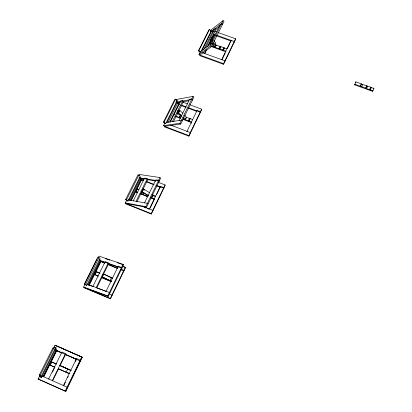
<?xml version="1.0" encoding="UTF-8"?>
<svg xmlns="http://www.w3.org/2000/svg" width="412" height="412" viewBox="0 0 412 412"><rect width="100%" height="100%" fill="white"/><g stroke="black" fill="none" stroke-linecap="round" stroke-linejoin="round"><path stroke-width="0.62" d="M200.356 51.629L198.975 54.399L199.918 55.064L199.944 55.713L223.567 64.293L223.577 63.649L235.576 38.774L218.185 32.569M224.916 61.496L224.926 60.852L202.364 52.679M234.232 42.173L234.258 41.504L216.846 35.278M235.576 38.774L235.551 39.444L223.567 64.293M354.681 84.882L354.902 84.264L365.681 88.122L365.954 88.513L372.937 90.712L372.69 91.32L354.681 84.882L355.865 81.88L361.329 83.827L360.423 86.489M355.644 82.498L355.865 81.88M372.69 91.32L373.88 88.307L371.021 87.509L370.074 89.909M369.626 89.533L370.573 87.128L361.381 84.1M370.388 89.801L371.336 87.401M365.681 88.122L366.634 85.722M365.954 88.513L366.901 86.113M366.67 88.472L367.622 86.072M360.371 86.221L361.329 83.827M361.726 86.705L362.684 84.311M373.632 88.92L373.88 88.307M81.777 356.874L65.256 391.112L65.827 391.4L82.282 357.286L54.987 345.184L53.102 348.964M125.351 267.27L125.516 267.625L110.468 298.824L110.277 298.52L125.351 267.27L122.415 266.059M126.613 200.18L125.258 202.895L126.124 203.971L151.348 214.055L151.23 213.617L165.073 184.931L158.532 182.367M164.836 123.1L163.585 125.603L164.434 126.299L164.522 126.86L188.917 136.145L188.871 135.594L201.617 109.17L189.834 104.766M151.348 214.055L165.16 185.41L165.073 184.931M188.917 136.145L201.643 109.757L201.617 109.17M65.4 382.233L63.731 385.683L63.438 385.529L76.565 358.45L80.752 360.454M67.63 377.634L68.186 376.48M75.432 361.53L76.55 359.228M149.365 208.951L160.361 186.255L163.78 187.604L163.873 188.078M221.692 59.678L231.055 40.355L227.46 48.405M150.03 208.261L154.423 199.197M156.617 194.665L160.186 187.3M191.142 123.389L191.688 122.261M221.96 59.755L225.261 52.947M123.039 264.375L123.512 264.854L108.253 296.388L107.748 295.955L123.039 264.375L99.024 256.11L98.159 257.84M192.687 119.542L190.19 118.599L188.763 121.174L188.238 120.804L189.443 118.321L185.967 117.245M226.955 48.817L224.54 47.947L223.191 50.367L222.701 49.986L223.819 47.689L215.167 44.815M71.024 370.403L67.748 368.936L66.183 372.154L69.463 373.627M151.23 213.617L125.969 203.518L146.471 207.324L160.639 178.205L159.969 177.546L139.426 174.477L138.901 175.538M188.763 121.174L190.19 118.599M223.191 50.367L224.54 47.947M106.167 291.109L118.296 266.162L122.091 267.79M150.885 197.559L151.724 197.848L153.037 195.149L152.116 194.49M142.3 192.224L141.687 194.057L147.316 196.318L147.841 195.242M183.021 118.028L184.756 119.727L185.482 118.239M212.525 43.775L214.044 47.107L218.952 48.637L219.308 49.043L220.425 46.752M144.55 202.833L155.793 179.823L158.651 180.26L159.32 180.914M184.756 119.727L185.338 119.712L186.548 117.229M219.308 49.043L219.89 48.971L221.012 46.68M146.471 207.324L145.776 206.69L159.969 177.546M111.554 281.314L110.066 280.541L111.503 277.595L103.597 274.026L112.615 278.394M58.545 368.74L52.643 380.76L52.334 380.595L65.57 353.645L61.918 352.049L48.642 378.958L48.961 379.128M59.951 365.877L65.853 353.857M163.585 125.603L179.869 123.317L193.073 96.398L193.903 97.134L180.724 124.033L164.434 126.299L188.871 135.594M146.883 195.973L147.414 194.891M218.952 48.637L220.075 46.34M141.769 191.492L142.835 189.324L143.237 189.216L142.171 191.389L141.769 191.492L142.3 191.467L143.366 189.299L142.835 189.324M215.162 42.709L215.677 44.893L214.549 47.184L214.029 45.006L215.162 42.709L214.168 40.5M136.789 201.932L148.001 179.184M148.222 195.891L141.764 191.843L142.3 191.704L143.633 188.995L149.762 192.847M181.465 115.901L180.492 117.884L179.318 117.636L180.137 115.401M141.687 194.057L142.485 192.45M179.318 117.636L180.533 115.159M96.243 287.483L108.418 262.743L105.153 261.61L92.963 286.288M102.145 276.601L102.609 275.659M102.274 276.473L103.433 274.114M108.912 263.222L96.763 287.926L106.389 291.444M111.189 281.334L102.15 276.967L103.767 273.851M179.102 120.561L189.551 99.318L191.843 98.901L192.672 99.637M142.882 194.382L143.675 192.77M215.203 47.287L216.326 44.996M172.376 121.54L182.768 100.538L180.549 100.94L170.166 121.859M133.308 200.798L144.54 178.108L147.326 178.53L136.089 201.303M177.315 112.157L178.396 110.143L179.024 110.679L178.035 112.677L177.315 112.157L178.035 112.677M177.407 112.141L178.396 110.143M198.975 54.399L210.547 45.938L223.077 20.6L224.025 21.295L211.516 46.628L199.918 55.064L223.577 63.649M177.85 112.605L178.839 110.601L179.472 110.581L178.571 112.672L177.85 112.605L178.571 112.672M173.498 121.679L183.314 101.826M178.484 112.579L179.472 110.581M181.285 116.333L177.819 112.945L178.659 112.914L179.895 110.411L182.918 113.388M52.345 372.268L54.595 367.695M41.555 377.392L56.166 348.001L55.569 347.553L54.348 347.022L39.66 376.506L41.555 377.392L39.66 376.506M205.537 47.813L215.177 28.407L216.115 29.087L207.334 46.777M129.873 200.675L141.074 178.123M100.785 260.405L88.601 284.944L88.07 284.501L100.281 259.921L99.204 259.55M43.445 376.676L56.748 349.876M88.848 285.202L100.734 261.254M131.001 200.273L141.62 178.885M169.832 122.04L178.983 103.597L177.345 102.985M212.34 37.652L214.019 34.268L214.029 34.943L211.634 39.773L210.867 39.66L211.742 37.713L212.551 37.925L211.742 37.713M56.763 350.663L43.77 376.846L43.121 376.506L56.449 349.659L55.409 349.206M89.08 285.526L101.223 261.048M131.165 200.701L141.46 179.946M170.197 122.034L179.05 104.19M54.868 367.272L49.955 365.053L51.541 361.865L56.392 363.997M98.005 276.148L94.837 274.572L96.284 271.652L99.719 273.084M137.284 192.579L136.104 192.11L135.965 191.642L137.299 188.959L138.957 189.618M173.802 115.36L174.539 113.877M204.507 53.452L205.902 50.635M208.142 46.118L211.222 39.913M211.634 39.773L212.51 37.832M51.057 363.652L51.85 362.06L51.541 361.865M95.054 274.912L96.259 272.487M136.104 192.11L136.64 191.039M204.805 53.545L206.762 49.6M210.115 42.838L211.232 40.582M212.278 41.149L211.778 40.046L212.922 37.734L211.897 37.58M210.331 44.285L220.049 24.653M210.728 30.843L211.263 29.762L223.077 20.6M84.82 283.317L97.052 258.803M125.609 199.593L126.52 199.758L138.87 175.002L140.234 176.305L127.941 201.01L127.025 200.845L125.609 199.593L137.953 174.863L138.87 175.002M84.511 284.1L97.953 257.145L99.035 257.521L100.044 258.489L86.664 285.387L84.511 284.1L86.664 285.387M176.156 100.404L176.645 99.426L193.073 96.398M40.108 375.219L39.444 374.874L52.813 348.068L53.854 348.521M110.468 298.824L84.367 287.828L83.59 287.066L85.109 284.017M200.788 51.897L211.279 30.859L209.425 29.515L208.905 29.922L198.393 50.939L200.278 52.273L200.788 51.897L198.903 50.563L198.393 50.939M65.827 391.4L38.12 379.035L40.057 375.147M201.895 50.496L211.48 31.261L212.407 31.93M85.593 284.496L99.035 257.521M165.845 123.42L177.186 100.657L175.538 99.23L174.812 99.364L163.435 122.122L165.124 123.523L165.845 123.42L164.156 122.019L163.435 122.122M38.455 379.2L39.006 378.092M166.886 122.338L177.242 101.537L176.156 101.733M203.683 49.466L213.586 29.638M40.891 377.052L55.569 347.553M129.167 200.047L140.394 177.474L139.297 177.304M168.008 122.477L178.066 102.248M198.903 50.563L209.425 29.515M164.156 122.019L175.538 99.23M210.759 31.261L211.279 30.859M210.305 32.162L221.708 23.381L222.65 24.076L221.666 24.828M212.319 31.997L213.303 31.245M215.764 29.36L219.21 26.718M200.86 51.258L211.959 43.085L212.922 43.775M143.633 188.995L143.098 189.134L144.71 190.148M152.764 195.216L153.037 195.149M176.46 100.791L177.186 100.657M175.816 102.238L191.601 99.405L192.43 100.137M177.268 102.835L180.43 102.274M182.954 101.826L188.639 100.811M179.024 110.679L178.303 110.159M166.34 122.421L181.383 120.227L182.233 120.948M179.055 110.447L179.895 110.411M179.56 110.668L178.839 110.601M111.07 281.35L101.991 277.559M147.316 196.318L147.887 196.37M210.826 39.562L211.593 39.681M211.778 40.046L210.753 39.892L211.511 41.555M139.091 177.845L158.383 180.801L159.053 181.46M140.394 178.587L144.128 179.163M147.238 179.642L155.324 180.883M128.07 199.851L147.403 203.348L148.099 203.981M125.258 202.895L145.776 206.69M68.335 369.255L67.511 368.894M66.77 372.469L65.946 372.108M105.524 258.659L109.721 260.106M117.518 262.789L123.512 264.854M99.101 260.193L121.334 267.903L121.808 268.377M100.209 260.878L105.009 262.547M108.011 263.587L118.208 267.125M214.585 31.286L216.388 31.925M213.241 33.99L215.043 34.634M213.849 34.881L215.049 35.308M216.249 35.741L231.235 41.097M209.852 42.668L211.006 43.08M211.608 45.989L213.916 46.819M219.89 48.971L222.701 49.986M223.422 50.243L225.838 51.114L225.828 51.773L211.093 46.463M86.989 284.105L110.004 292.767M88.91 285.058L93.127 286.603M83.59 287.066L107.748 295.955M108.253 296.388L84.13 287.509L110.277 298.52M182.763 102.119L187.481 103.886M177.186 103.505L179.544 104.391M181.316 105.05L186.033 106.821M188.392 107.702L200.191 112.126L200.222 112.703M180.786 105.42L186.085 107.408M187.851 108.068L196.689 111.379M176.81 113.558L180.384 114.907M175.589 116.03L179.163 117.379M183.258 118.929L184.365 119.346M185.338 119.712L188.238 120.804M188.984 121.087L191.477 122.029L191.523 122.596L182.696 119.264M175.641 116.601L180.348 118.378M170.686 125.109L190.334 132.566L190.375 133.117M153.182 180.265L155.561 181.198M140.312 179.004L143.288 180.173M146.265 181.347L154 184.391M156.977 185.56L163.523 188.135L163.615 188.614M141.038 179.725L143.417 180.662M146.389 181.831L154.109 184.87M156.488 185.807L160.052 187.208M64.298 367.478L63.227 367.01M155.551 196.184L152.97 195.164L151.657 197.863L154.237 198.888L154.351 199.346L150.818 197.945M153.305 195.715L155.067 196.416M135.965 191.642L137.629 192.301M140.224 193.743L147.877 196.776M142.258 206.113L152.821 210.326L152.934 210.769M144.143 207.262L145.905 207.967M147.074 208.431L148.83 209.136M62.732 370.687L61.656 370.213M123.76 266.899L125.516 267.625M121.586 269.201L124.115 270.529M100.157 261.023L104.859 262.969M108.387 264.432L117.791 268.325M120.731 269.541L123.837 271.106M100.955 261.63L104.473 263.088M107.995 264.545L117.384 268.433M100.034 273.475L96.284 271.652M94.837 274.572L98.272 276.009M101.543 277.626L110.977 281.566M109.453 293.859L112.198 295.244M55.285 345.411L82.029 357.08L65.544 391.256L38.12 379.035M82.282 357.286L54.987 345.184M55.357 347.646L56.166 348.001M54.853 349.726L80.443 361.092M56.32 350.457L61.558 352.744M65.05 354.274L76.694 359.367M56.619 350.674L61.846 352.96M65.333 354.485L76.375 359.31M67.748 368.936L59.781 365.429L60.075 365.619M60.013 365.593L71.127 370.486M51.85 362.06L56.444 364.084M59.889 365.599L70.797 370.403M49.955 365.053L54.811 367.195M69.566 373.705L58.205 368.637L58.504 368.822M58.319 368.797L69.242 373.612M39.444 374.874L40.494 375.342M41.787 375.914L67.717 387.481M102.32 276.797L110.066 280.541M111.503 277.595L112.491 278.11M142.3 191.704L148.438 195.551M189.443 118.321L189.973 118.692M150.802 197.188L151.724 197.848M210.547 45.938L211.516 46.628M52.813 348.068L53.117 348.289M54.348 347.022L54.956 347.471M223.819 47.689L224.308 48.07M179.869 123.317L180.724 124.033M370.573 87.128L371.021 87.509M126.52 199.758L127.941 201.01M97.953 257.145L98.628 257.794M178.659 112.914L181.692 115.88M183.422 117.575L185.173 119.717L186.389 117.235L184.643 115.087M213.03 42.802L214.029 45.006M137.299 188.959L137.433 189.432M187.038 131.85L186.991 131.299L197.116 110.39L200.428 111.631L200.459 112.213M208.724 44.949L208.735 45.614"/></g></svg>
